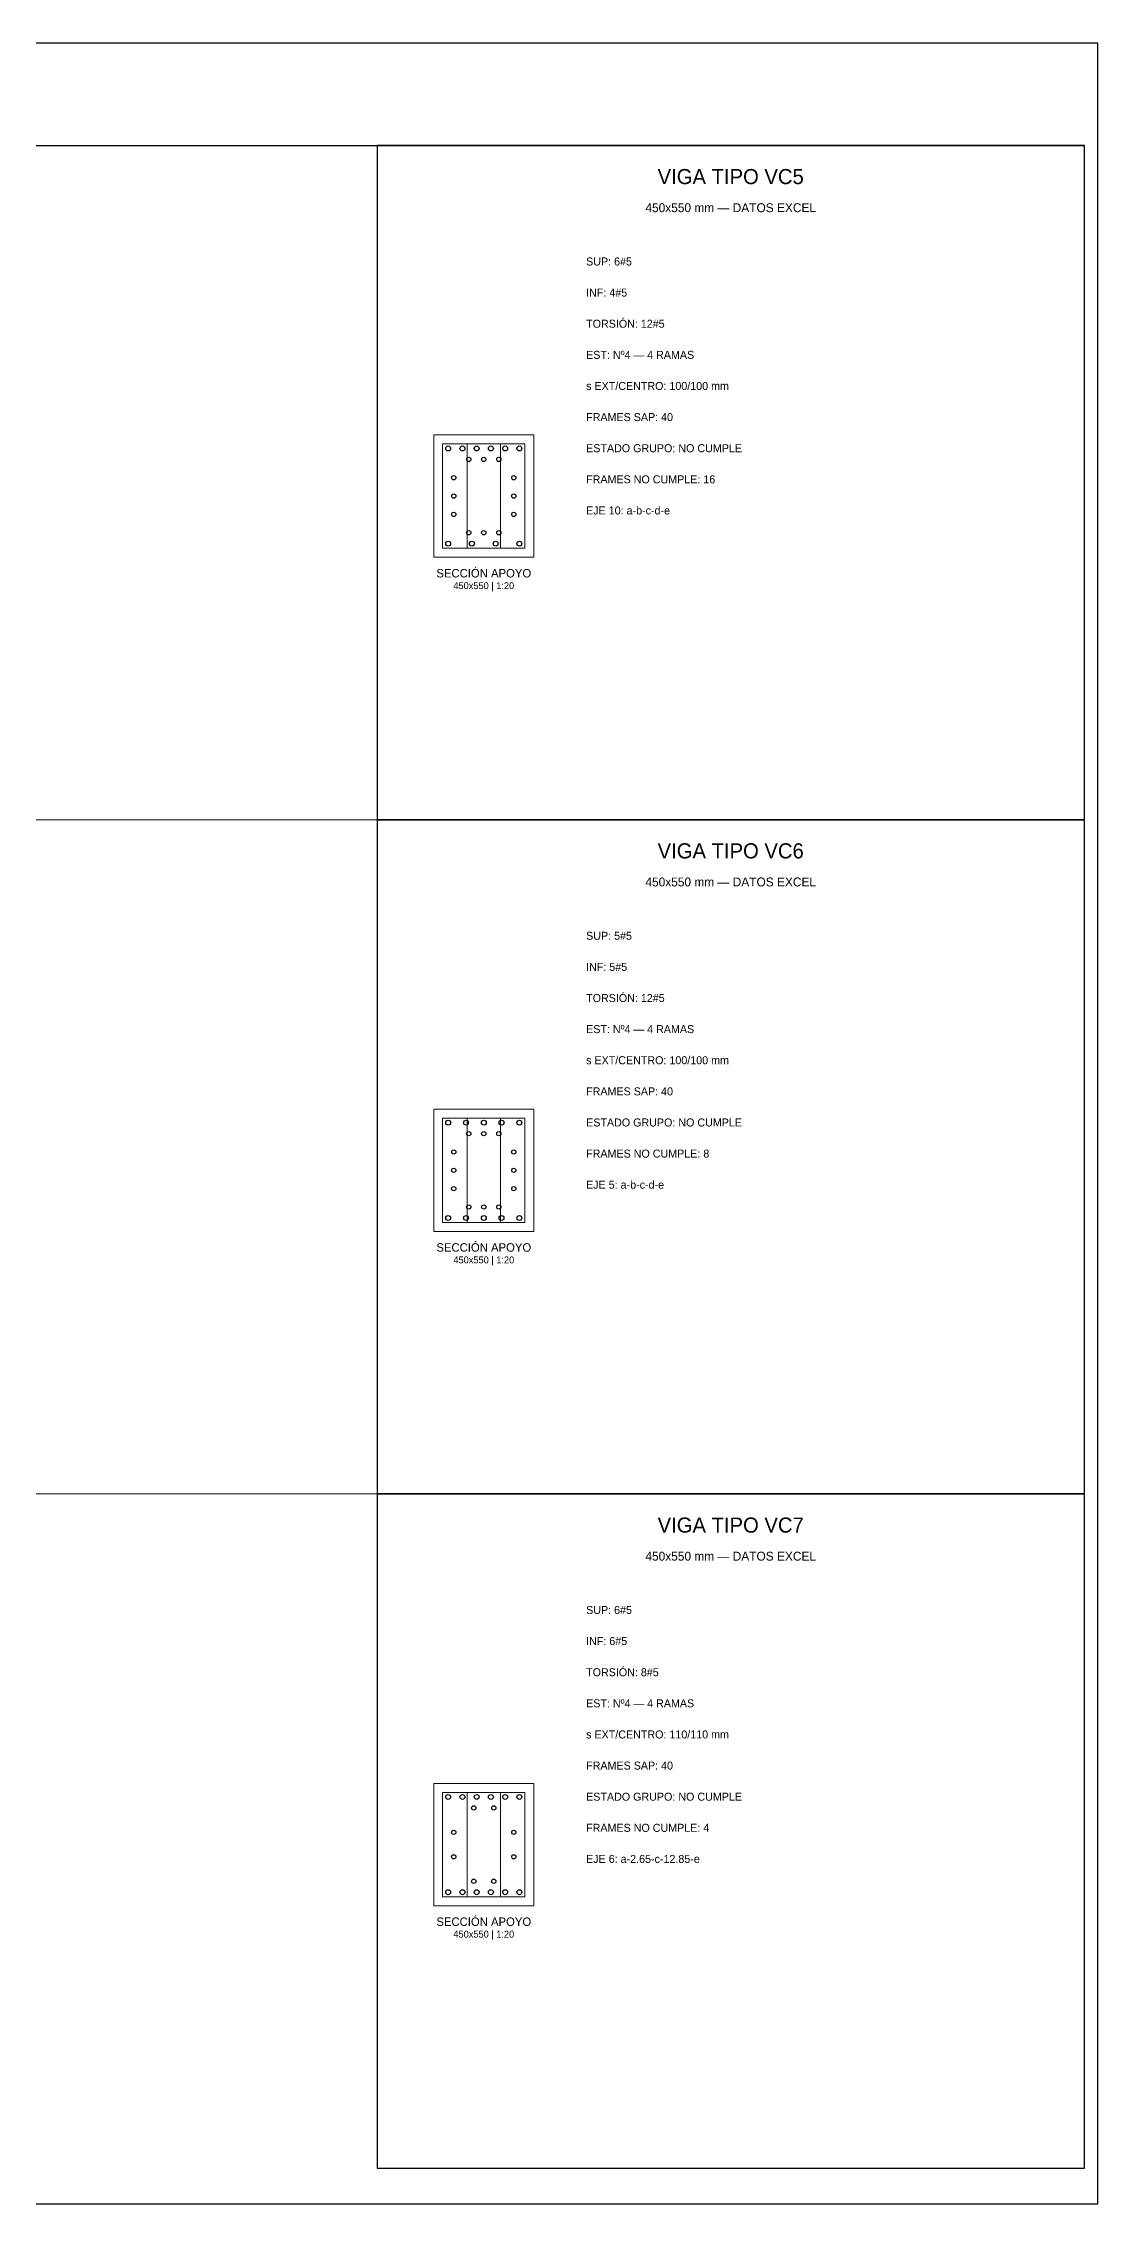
# Model space of a CAD drawing. Header units: millimetres. Extents: x 7 to 1432, y 7 to 493.
# Drawn here: x 1195 to 1432, y 7 to 493 of the extents above; entities that cross this region are included whole.
import ezdxf
from ezdxf.enums import TextEntityAlignment as Align

# ---------------------------------------------------------------- set-up
doc = ezdxf.new("R2010")
doc.units = ezdxf.units.MM
for name, color, linetype in [('ACERO_INF', 1, 'Continuous'), ('ACERO_SUP_CONT', 4, 'Continuous'), ('ACERO_TORSION', 30, 'Continuous'), ('CONTORNO', 7, 'Continuous'), ('ESTRIBOS', 8, 'Continuous'), ('MARCO', 7, 'Continuous'), ('TEXTO', 7, 'Continuous')]:
    doc.layers.add(name, color=color, linetype=linetype)

msp = doc.modelspace()

# ---------------------------------------------------------------- linework, layer by layer
at = {"layer": 'ACERO_INF', "color": 1}
for centre in [(1286, 380.42), (1291.33, 380.42), (1296.67, 380.42), (1302, 380.42), (1286, 228.75), (1290, 228.75), (1294, 228.75), (1298, 228.75), (1302, 228.75), (1286, 77.08), (1289.2, 77.08), (1292.4, 77.08), (1295.6, 77.08), (1298.8, 77.08), (1302, 77.08)]:
    msp.add_circle(centre, 0.55, dxfattribs=at)
at = {"layer": 'ACERO_SUP_CONT', "color": 4}
for centre in [(1286, 401.85), (1289.2, 401.85), (1292.4, 401.85), (1295.6, 401.85), (1298.8, 401.85), (1302, 401.85), (1286, 250.18), (1290, 250.18), (1294, 250.18), (1298, 250.18), (1302, 250.18), (1286, 98.52), (1289.2, 98.52), (1292.4, 98.52), (1295.6, 98.52), (1298.8, 98.52), (1302, 98.52)]:
    msp.add_circle(centre, 0.55, dxfattribs=at)
at = {"layer": 'ACERO_TORSION', "color": 30}
for centre in [(1290.62, 399.38), (1294, 399.38), (1297.38, 399.38), (1287.25, 395.26), (1300.75, 395.26), (1287.25, 391.13), (1300.75, 391.13), (1287.25, 387.01), (1300.75, 387.01), (1290.62, 382.88), (1294, 382.88), (1297.38, 382.88), (1290.62, 247.72), (1294, 247.72), (1297.38, 247.72), (1287.25, 243.59), (1300.75, 243.59), (1287.25, 239.47), (1300.75, 239.47), (1287.25, 235.34), (1300.75, 235.34), (1290.62, 231.22), (1294, 231.22), (1297.38, 231.22), (1291.75, 96.05), (1296.25, 96.05), (1287.25, 90.55), (1300.75, 90.55), (1287.25, 85.05), (1300.75, 85.05), (1291.75, 79.55), (1296.25, 79.55)]:
    msp.add_circle(centre, 0.48, dxfattribs=at)
at = {"layer": 'CONTORNO', "color": 7, "lineweight": 20}
for points in [[(1282.75, 377.38), (1305.25, 377.38), (1305.25, 404.88), (1282.75, 404.88)], [(1282.75, 225.72), (1305.25, 225.72), (1305.25, 253.22), (1282.75, 253.22)], [(1282.75, 74.05), (1305.25, 74.05), (1305.25, 101.55), (1282.75, 101.55)]]:
    msp.add_lwpolyline(points, close=True, dxfattribs=at)
at = {"layer": 'ESTRIBOS', "color": 8, "lineweight": 13}
for p, q in [((1290.25, 379.38), (1290.25, 402.88)), ((1297.75, 379.38), (1297.75, 402.88)), ((1290.25, 227.72), (1290.25, 251.22)), ((1297.75, 227.72), (1297.75, 251.22)), ((1290.25, 76.05), (1290.25, 99.55)), ((1297.75, 76.05), (1297.75, 99.55))]:
    msp.add_line(p, q, dxfattribs=at)
at = {"layer": 'ESTRIBOS', "color": 8, "lineweight": 18}
for points in [[(1284.75, 379.38), (1303.25, 379.38), (1303.25, 402.88), (1284.75, 402.88)], [(1284.75, 227.72), (1303.25, 227.72), (1303.25, 251.22), (1284.75, 251.22)], [(1284.75, 76.05), (1303.25, 76.05), (1303.25, 99.55), (1284.75, 99.55)]]:
    msp.add_lwpolyline(points, close=True, dxfattribs=at)
at = {"layer": 'MARCO', "color": 7, "lineweight": 25}
msp.add_line((742, 470), (1429, 470), dxfattribs=at)
at = {"layer": 'MARCO', "color": 8, "lineweight": 13}
for p, q in [((742, 318.33), (1429, 318.33)), ((742, 166.67), (1429, 166.67))]:
    msp.add_line(p, q, dxfattribs=at)
at = {"layer": 'MARCO', "color": 7, "lineweight": 30}
msp.add_lwpolyline([(739, 7), (1432, 7), (1432, 493), (739, 493)], close=True, dxfattribs=at)
at = {"layer": 'MARCO', "color": 7, "lineweight": 25}
for points in [[(1270, 318.33), (1429, 318.33), (1429, 470), (1270, 470)], [(1270, 166.67), (1429, 166.67), (1429, 318.33), (1270, 318.33)], [(1270, 15), (1429, 15), (1429, 166.67), (1270, 166.67)]]:
    msp.add_lwpolyline(points, close=True, dxfattribs=at)

# ---------------------------------------------------------------- texts
at = {"layer": 'TEXTO', "color": 7}
for s, height, p in [('VIGA TIPO VC5', 3.4, (1349.5, 463)), ('450x550 mm — DATOS EXCEL', 2, (1349.5, 456)), ('SECCIÓN APOYO', 1.9, (1294, 373.78)), ('450x550 | 1:20', 1.55, (1294, 370.98)), ('VIGA TIPO VC6', 3.4, (1349.5, 311.33)), ('450x550 mm — DATOS EXCEL', 2, (1349.5, 304.33)), ('SECCIÓN APOYO', 1.9, (1294, 222.12)), ('450x550 | 1:20', 1.55, (1294, 219.32)), ('VIGA TIPO VC7', 3.4, (1349.5, 159.67)), ('450x550 mm — DATOS EXCEL', 2, (1349.5, 152.67)), ('SECCIÓN APOYO', 1.9, (1294, 70.45)), ('450x550 | 1:20', 1.55, (1294, 67.65))]:
    msp.add_text(s, height=height, dxfattribs=at).set_placement(p, align=Align.MIDDLE_CENTER)
for s, p in [('SUP: 6#5', (1317, 443)), ('INF: 4#5', (1317, 436)), ('TORSIÓN: 12#5', (1317, 429)), ('EST: Nº4 — 4 RAMAS', (1317, 422)), ('s EXT/CENTRO: 100/100 mm', (1317, 415)), ('FRAMES SAP: 40', (1317, 408)), ('EJE 10: a-b-c-d-e', (1317, 387)), ('SUP: 5#5', (1317, 291.33)), ('INF: 5#5', (1317, 284.33)), ('TORSIÓN: 12#5', (1317, 277.33)), ('EST: Nº4 — 4 RAMAS', (1317, 270.33)), ('s EXT/CENTRO: 100/100 mm', (1317, 263.33)), ('FRAMES SAP: 40', (1317, 256.33)), ('EJE 5: a-b-c-d-e', (1317, 235.33)), ('SUP: 6#5', (1317, 139.67)), ('INF: 6#5', (1317, 132.67)), ('TORSIÓN: 8#5', (1317, 125.67)), ('EST: Nº4 — 4 RAMAS', (1317, 118.67)), ('s EXT/CENTRO: 110/110 mm', (1317, 111.67)), ('FRAMES SAP: 40', (1317, 104.67)), ('EJE 6: a-2.65-c-12.85-e', (1317, 83.67))]:
    msp.add_text(s, height=1.8, dxfattribs=at).set_placement(p)
at = {"layer": 'TEXTO', "color": 1}
for s, p in [('ESTADO GRUPO: NO CUMPLE', (1317, 401)), ('FRAMES NO CUMPLE: 16', (1317, 394)), ('ESTADO GRUPO: NO CUMPLE', (1317, 249.33)), ('FRAMES NO CUMPLE: 8', (1317, 242.33)), ('ESTADO GRUPO: NO CUMPLE', (1317, 97.67)), ('FRAMES NO CUMPLE: 4', (1317, 90.67))]:
    msp.add_text(s, height=1.8, dxfattribs=at).set_placement(p)

doc.saveas('drawing.dxf')
